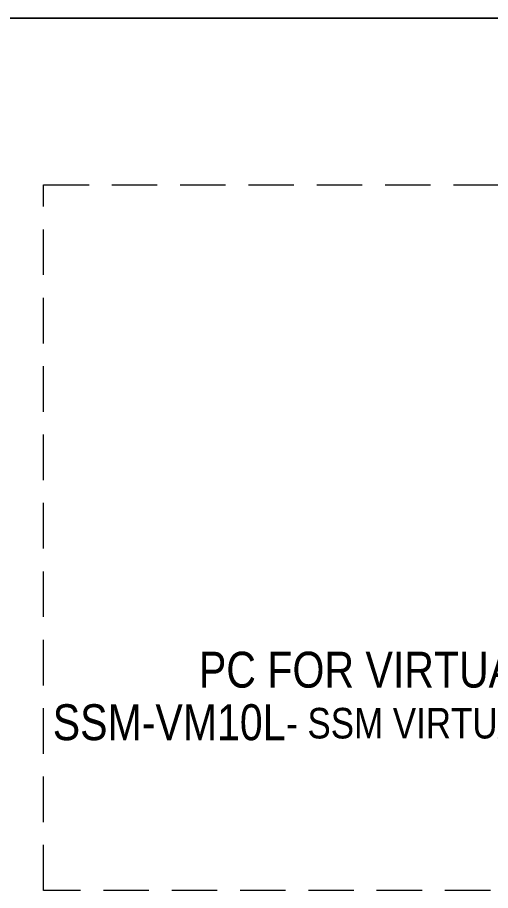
# Model space of a CAD drawing. Header units: millimetres. Extents: x 11706 to 18081, y 7308 to 12674.
# Drawn here: x 16201 to 16531, y 11654 to 12261 of the extents above; entities that cross this region are included whole.
import ezdxf
from ezdxf.enums import TextEntityAlignment as Align

# ---------------------------------------------------------------- set-up
doc = ezdxf.new("R2010")
doc.units = ezdxf.units.MM
doc.linetypes.add('DASHED', pattern=[19.05, 12.7, -6.35])
doc.layers.get('0').update_dxf_attribs({"lineweight": 0})
doc.layers.add('Cable CAT6', color=3, linetype='Continuous')
doc.styles.get("Standard").update_dxf_attribs({"font": 'ARIALN.TTF'})

msp = doc.modelspace()

# ---------------------------------------------------------------- linework, layer by layer
at = {"linetype": 'DASHED', "ltscale": 2.5}
msp.add_lwpolyline([(16219.22, 12144.92), (17102.37, 12144.92), (17102.37, 11653.51), (16219.22, 11653.51)], close=True, dxfattribs=at)
at = {"layer": 'Cable CAT6', "const_width": 1}
msp.add_lwpolyline([(16597.56, 12260.91), (15318.63, 12260.91)], dxfattribs=at)

# ---------------------------------------------------------------- texts
at = {"color": 134}
for s, p in [('PC FOR VIRTUAL MATRIX GATEWAY WITH  ', (16628.26, 11794.79)), ('SSM-VM10L ', (16310.81, 11758.2))]:
    msp.add_text(s, height=25, dxfattribs=at).set_placement(p, align=Align.CENTER)
msp.add_text('- SSM VIRTUAL MATRIX / MAXIUM NUMBER OF MONITOR: 16 ', height=21.25).set_placement((16746.1, 11759.41), align=Align.CENTER)

doc.saveas('drawing.dxf')
